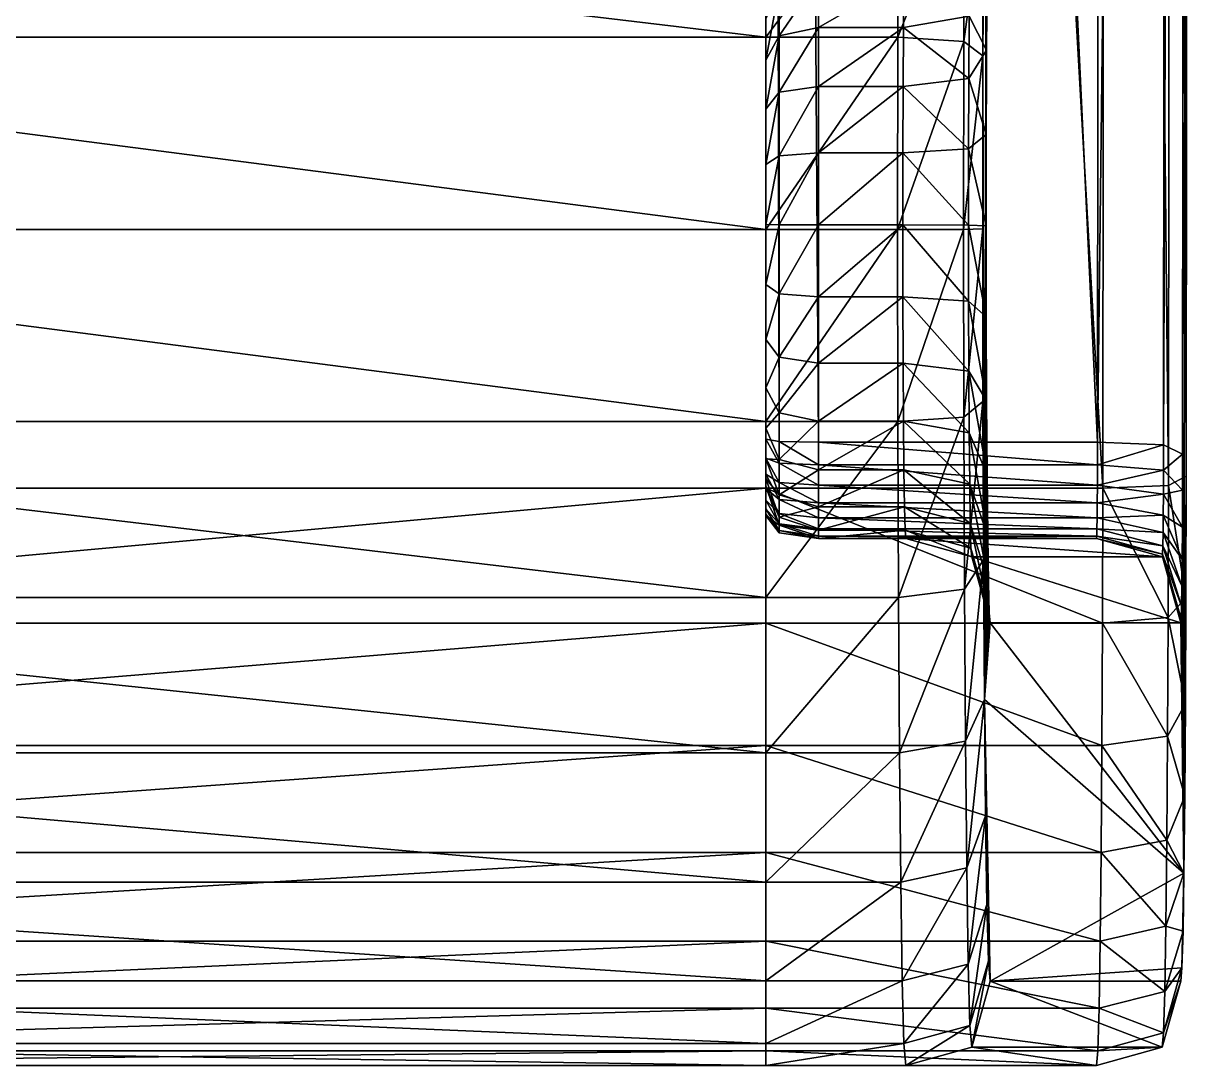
# Model space of a CAD drawing. Header units: metres. Extents: x -3624 to 1108, y -1406 to 909.
# Drawn here: x -671.14 to -648.96, y 497.51 to 517.28 of the extents above; entities that cross this region are included whole.
import ezdxf

# ---------------------------------------------------------------- set-up
doc = ezdxf.new("R2010")
doc.units = ezdxf.units.M

msp = doc.modelspace()

# ---------------------------------------------------------------- linework, layer by layer
for points in [[(-657.045, 508.727, 368.046), (-657.045, 785.077, 377.504), (-657.045, 899.025, 366.646)], [(-657.045, 508.727, 368.046), (-657.045, 899.025, 366.646), (-657.045, 874.83, 359.144)], [(-657.045, 508.727, 368.046), (-657.045, 874.83, 359.144), (-657.045, 874.009, 358.873)], [(-657.045, 508.727, 368.046), (-657.045, 874.009, 358.873), (-657.045, 873.226, 358.481)], [(-657.045, 763.264, 360.583), (-657.045, 508.727, 368.046), (-657.045, 873.226, 358.481)], [(-657.045, 509.396, 368.231), (-657.045, 647.085, 378.605), (-657.045, 785.077, 377.504)], [(-657.045, 509.035, 368.174), (-657.045, 509.396, 368.231), (-657.045, 785.077, 377.504)], [(-657.045, 508.727, 368.046), (-657.045, 509.035, 368.174), (-657.045, 785.077, 377.504)], [(-657.045, 763.264, 360.583), (-657.045, 759.889, 360.604), (-657.045, 508.727, 368.046)], [(-657.045, 759.889, 360.604), (-657.045, 647.079, 360.604), (-657.045, 508.727, 368.046)], [(-657.045, 509.396, 368.231), (-657.045, 632.676, 378.246), (-657.045, 647.085, 378.605)], [(-657.045, 647.079, 360.604), (-657.045, 643.704, 360.583), (-657.045, 508.727, 368.046)], [(-657.045, 643.704, 360.583), (-657.045, 640.326, 360.52), (-657.045, 508.727, 368.046)], [(-657.045, 640.326, 360.52), (-657.045, 636.949, 360.415), (-657.045, 508.727, 368.046)], [(-657.045, 636.949, 360.415), (-657.045, 633.574, 360.268), (-657.045, 508.727, 368.046)], [(-657.045, 633.574, 360.268), (-657.045, 630.201, 360.078), (-657.045, 508.727, 368.046)], [(-657.045, 509.396, 368.231), (-657.045, 625.485, 377.797), (-657.045, 632.676, 378.246)], [(-649.135, 509.109, 370.232), (-649.11, 501.162, 372.839), (-648.965, 632.208, 387.619)], [(-649.039, 621.672, 380.079), (-649.135, 509.109, 370.232), (-648.965, 632.208, 387.619)], [(-649.11, 501.162, 372.839), (-649.069, 508.689, 377.021), (-648.965, 632.208, 387.619)], [(-649.069, 508.689, 377.021), (-648.969, 624.783, 387.155), (-648.965, 632.208, 387.619)], [(-657.045, 630.201, 360.078), (-657.045, 626.83, 359.848), (-657.045, 508.727, 368.046)], [(-657.045, 626.83, 359.848), (-657.045, 532.138, 359.144), (-657.045, 508.727, 368.046)], [(-657.045, 509.396, 368.231), (-657.045, 621.891, 377.504), (-657.045, 625.485, 377.797)], [(-649.069, 508.689, 377.021), (-648.972, 621.07, 386.853), (-648.969, 624.783, 387.155)], [(-656.795, 509.35, 368.554), (-656.795, 621.828, 378.252), (-657.045, 621.891, 377.504)], [(-657.045, 621.891, 377.504), (-657.045, 509.396, 368.231), (-656.795, 509.35, 368.554)], [(-656.045, 509.335, 368.661), (-656.045, 621.807, 378.501), (-656.795, 621.828, 378.252)], [(-656.795, 621.828, 378.252), (-656.795, 509.35, 368.554), (-656.045, 509.335, 368.661)], [(-650.751, 509.335, 368.661), (-650.654, 621.807, 378.501), (-656.045, 621.807, 378.501)], [(-656.045, 621.807, 378.501), (-656.045, 509.335, 368.661), (-650.751, 509.335, 368.661)], [(-649.401, 621.777, 378.837), (-650.654, 621.807, 378.501), (-650.751, 509.335, 368.661)], [(-650.751, 509.335, 368.661), (-649.497, 509.286, 368.996), (-649.401, 621.777, 378.837)], [(-649.039, 621.672, 380.079), (-649.401, 621.777, 378.837), (-649.497, 509.286, 368.996)], [(-649.497, 509.286, 368.996), (-649.135, 509.109, 370.232), (-649.039, 621.672, 380.079)], [(-649.31, 620.964, 388.102), (-648.972, 621.07, 386.853), (-649.069, 508.689, 377.021)], [(-657.045, 620.935, 388.463), (-657.045, 508.463, 378.623), (-685.227, 508.463, 378.623)], [(-685.227, 508.463, 378.623), (-685.227, 620.935, 388.463), (-657.045, 620.935, 388.463)], [(-657.045, 620.935, 388.463), (-650.556, 620.935, 388.463), (-650.653, 508.463, 378.623)], [(-650.653, 508.463, 378.623), (-657.045, 508.463, 378.623), (-657.045, 620.935, 388.463)], [(-649.406, 508.513, 378.264), (-650.653, 508.463, 378.623), (-650.556, 620.935, 388.463)], [(-650.556, 620.935, 388.463), (-649.31, 620.964, 388.102), (-649.406, 508.513, 378.264)], [(-649.069, 508.689, 377.021), (-649.406, 508.513, 378.264), (-649.31, 620.964, 388.102)], [(-657.045, 532.138, 359.144), (-657.045, 531.294, 359.291), (-657.045, 508.727, 368.046)], [(-657.045, 531.294, 359.291), (-657.045, 530.441, 359.314), (-657.045, 508.727, 368.046)], [(-657.045, 530.441, 359.314), (-657.045, 529.59, 359.211), (-657.045, 508.727, 368.046)], [(-657.045, 529.59, 359.211), (-657.045, 528.757, 358.984), (-657.045, 508.727, 368.046)], [(-657.045, 528.757, 358.984), (-657.045, 527.954, 358.633), (-657.045, 508.727, 368.046)], [(-657.045, 527.954, 358.633), (-657.045, 527.224, 358.146), (-657.045, 508.727, 368.046)], [(-657.045, 527.224, 358.146), (-657.045, 526.583, 357.567), (-657.045, 508.727, 368.046)], [(-657.045, 526.583, 357.567), (-657.045, 526.038, 356.906), (-657.045, 508.727, 368.046)], [(-652.852, 526.34, -8.534), (-652.899, 522.365, -13.356), (-652.926, 516.668, -16.058)], [(-652.852, 526.34, -8.534), (-652.926, 516.668, -16.058), (-652.898, 504.457, -13.2)], [(-652.856, 516.776, -8.89), (-652.852, 526.34, -8.534), (-652.898, 504.457, -13.2)], [(-652.856, 516.776, -8.89), (-652.847, 518.193, -8.012), (-652.852, 526.34, -8.534)], [(-657.045, 526.038, 356.906), (-657.045, 525.596, 356.176), (-657.045, 508.727, 368.046)], [(-657.045, 525.596, 356.176), (-657.045, 525.264, 355.386), (-657.045, 508.727, 368.046)], [(-657.045, 525.264, 355.386), (-657.045, 525.049, 354.549), (-657.045, 508.727, 368.046)], [(-657.045, 525.049, 354.549), (-657.045, 524.957, 353.706), (-657.045, 508.727, 368.046)], [(-657.045, 524.957, 353.706), (-657.045, 517.962, -4.263), (-657.045, 514.606, -6.874)], [(-657.045, 524.957, 353.706), (-657.045, 514.606, -6.874), (-657.045, 508.509, -1.944)], [(-657.045, 524.957, 353.706), (-657.045, 508.509, -1.944), (-657.045, 508.727, 368.046)], [(-652.899, 522.365, -13.356), (-652.916, 519.687, -15.014), (-652.926, 516.668, -16.058)], [(-657.045, 517.018, -17.614), (-657.045, 520.379, -16.453), (-685.227, 520.379, -16.453)], [(-685.227, 520.379, -16.453), (-685.227, 517.018, -17.614), (-657.045, 517.018, -17.614)], [(-657.045, 517.018, -17.614), (-654.541, 517.018, -17.614), (-654.53, 520.379, -16.453)], [(-654.53, 520.379, -16.453), (-657.045, 520.379, -16.453), (-657.045, 517.018, -17.614)], [(-653.277, 520.228, -16.147), (-654.53, 520.379, -16.453), (-654.541, 517.018, -17.614)], [(-654.541, 517.018, -17.614), (-653.288, 516.941, -17.283), (-653.277, 520.228, -16.147)], [(-652.916, 519.687, -15.014), (-653.277, 520.228, -16.147), (-653.288, 516.941, -17.283)], [(-653.288, 516.941, -17.283), (-652.926, 516.668, -16.058), (-652.916, 519.687, -15.014)], [(-653.187, 517.418, -7.018), (-652.847, 518.193, -8.012), (-652.856, 516.776, -8.89)], [(-657.045, 517.962, -4.263), (-657.045, 517.362, -5.176), (-657.045, 516.582, -5.936)], [(-657.045, 517.962, -4.263), (-657.045, 516.582, -5.936), (-657.045, 514.606, -6.874)], [(-656.795, 517.944, -5.656), (-656.795, 517.047, -6.53), (-657.045, 516.582, -5.936)], [(-657.045, 516.582, -5.936), (-657.045, 517.362, -5.176), (-656.795, 517.944, -5.656)], [(-656.045, 518.138, -5.816), (-656.045, 517.202, -6.729), (-656.795, 517.047, -6.53)], [(-656.795, 517.047, -6.53), (-656.795, 517.944, -5.656), (-656.045, 518.138, -5.816)], [(-654.426, 518.138, -5.816), (-654.435, 517.202, -6.729), (-656.045, 517.202, -6.729)], [(-656.045, 517.202, -6.729), (-656.045, 518.138, -5.816), (-654.426, 518.138, -5.816)], [(-653.187, 517.418, -7.018), (-654.435, 517.202, -6.729), (-654.426, 518.138, -5.816)], [(-654.435, 517.202, -6.729), (-653.187, 517.418, -7.018), (-653.195, 516.236, -7.75)], [(-652.856, 516.776, -8.89), (-653.195, 516.236, -7.75), (-653.187, 517.418, -7.018)], [(-656.795, 517.047, -6.53), (-656.795, 515.977, -7.193), (-657.045, 515.653, -6.511)], [(-657.045, 515.653, -6.511), (-657.045, 516.582, -5.936), (-656.795, 517.047, -6.53)], [(-656.045, 517.202, -6.729), (-656.045, 516.085, -7.42), (-656.795, 515.977, -7.193)], [(-656.795, 515.977, -7.193), (-656.795, 517.047, -6.53), (-656.045, 517.202, -6.729)], [(-654.435, 517.202, -6.729), (-654.441, 516.085, -7.42), (-656.045, 516.085, -7.42)], [(-656.045, 516.085, -7.42), (-656.045, 517.202, -6.729), (-654.435, 517.202, -6.729)], [(-653.195, 516.236, -7.75), (-654.441, 516.085, -7.42), (-654.435, 517.202, -6.729)], [(-657.045, 513.37, -18), (-657.045, 517.018, -17.614), (-685.227, 517.018, -17.614)], [(-685.227, 517.018, -17.614), (-685.227, 513.37, -18), (-657.045, 513.37, -18)], [(-657.045, 513.37, -18), (-654.545, 513.37, -18), (-654.541, 517.018, -17.614)], [(-654.541, 517.018, -17.614), (-657.045, 517.018, -17.614), (-657.045, 513.37, -18)], [(-653.288, 516.941, -17.283), (-654.541, 517.018, -17.614), (-654.545, 513.37, -18)], [(-654.545, 513.37, -18), (-653.292, 513.373, -17.66), (-653.288, 516.941, -17.283)], [(-652.926, 516.668, -16.058), (-653.288, 516.941, -17.283), (-653.292, 513.373, -17.66)], [(-653.292, 513.373, -17.66), (-652.929, 513.384, -16.406), (-652.926, 516.668, -16.058)], [(-653.195, 516.236, -7.75), (-652.856, 516.776, -8.89), (-652.861, 515.175, -9.443)], [(-652.926, 516.668, -16.058), (-652.929, 513.384, -16.406), (-652.926, 510.106, -16.001)], [(-652.926, 516.668, -16.058), (-652.926, 510.106, -16.001), (-652.898, 504.457, -13.2)], [(-652.861, 515.175, -9.443), (-652.856, 516.776, -8.89), (-652.898, 504.457, -13.2)], [(-657.045, 516.582, -5.936), (-657.045, 515.653, -6.511), (-657.045, 514.606, -6.874)], [(-654.441, 516.085, -7.42), (-653.195, 516.236, -7.75), (-653.199, 514.901, -8.212)], [(-652.861, 515.175, -9.443), (-653.199, 514.901, -8.212), (-653.195, 516.236, -7.75)], [(-656.795, 515.977, -7.193), (-656.795, 514.77, -7.61), (-657.045, 514.606, -6.874)], [(-657.045, 514.606, -6.874), (-657.045, 515.653, -6.511), (-656.795, 515.977, -7.193)], [(-656.045, 516.085, -7.42), (-656.045, 514.825, -7.856), (-656.795, 514.77, -7.61)], [(-656.795, 514.77, -7.61), (-656.795, 515.977, -7.193), (-656.045, 516.085, -7.42)], [(-654.441, 516.085, -7.42), (-654.446, 514.825, -7.856), (-656.045, 514.825, -7.856)], [(-656.045, 514.825, -7.856), (-656.045, 516.085, -7.42), (-654.441, 516.085, -7.42)], [(-653.199, 514.901, -8.212), (-654.446, 514.825, -7.856), (-654.441, 516.085, -7.42)], [(-653.199, 514.901, -8.212), (-652.861, 515.175, -9.443), (-652.863, 513.443, -9.627)], [(-652.863, 513.443, -9.627), (-652.861, 515.175, -9.443), (-652.898, 504.457, -13.2)], [(-656.045, 514.825, -7.856), (-656.045, 513.457, -8.001), (-656.795, 513.459, -7.749)], [(-656.795, 513.459, -7.749), (-656.795, 514.77, -7.61), (-656.045, 514.825, -7.856)], [(-654.446, 514.825, -7.856), (-654.447, 513.457, -8.001), (-656.045, 513.457, -8.001)], [(-656.045, 513.457, -8.001), (-656.045, 514.825, -7.856), (-654.446, 514.825, -7.856)], [(-653.2, 513.454, -8.366), (-654.447, 513.457, -8.001), (-654.446, 514.825, -7.856)], [(-654.446, 514.825, -7.856), (-653.199, 514.901, -8.212), (-653.2, 513.454, -8.366)], [(-652.863, 513.443, -9.627), (-653.2, 513.454, -8.366), (-653.199, 514.901, -8.212)], [(-656.795, 514.77, -7.61), (-656.795, 513.459, -7.749), (-657.045, 513.465, -6.995)], [(-657.045, 513.465, -6.995), (-657.045, 514.606, -6.874), (-656.795, 514.77, -7.61)], [(-657.045, 514.606, -6.874), (-657.045, 513.465, -6.995), (-657.045, 512.327, -6.854)], [(-657.045, 514.606, -6.874), (-657.045, 512.327, -6.854), (-657.045, 510.368, -5.882)], [(-657.045, 514.606, -6.874), (-657.045, 510.368, -5.882), (-657.045, 508.509, -1.944)], [(-657.045, 509.728, -17.551), (-657.045, 513.37, -18), (-685.227, 513.37, -18)], [(-685.227, 513.37, -18), (-685.227, 509.728, -17.551), (-657.045, 509.728, -17.551)], [(-657.045, 512.327, -6.854), (-657.045, 513.465, -6.995), (-656.795, 513.459, -7.749)], [(-656.795, 513.459, -7.749), (-656.795, 512.15, -7.587), (-657.045, 512.327, -6.854)], [(-657.045, 509.728, -17.551), (-654.541, 509.728, -17.551), (-654.545, 513.37, -18)], [(-654.545, 513.37, -18), (-657.045, 513.37, -18), (-657.045, 509.728, -17.551)], [(-656.795, 512.15, -7.587), (-656.795, 513.459, -7.749), (-656.045, 513.457, -8.001)], [(-656.045, 513.457, -8.001), (-656.045, 512.091, -7.832), (-656.795, 512.15, -7.587)], [(-654.447, 513.457, -8.001), (-654.445, 512.091, -7.832), (-656.045, 512.091, -7.832)], [(-656.045, 512.091, -7.832), (-656.045, 513.457, -8.001), (-654.447, 513.457, -8.001)], [(-653.292, 513.373, -17.66), (-654.545, 513.37, -18), (-654.541, 509.728, -17.551)], [(-654.541, 509.728, -17.551), (-653.287, 509.811, -17.221), (-653.292, 513.373, -17.66)], [(-653.199, 512.009, -8.187), (-654.445, 512.091, -7.832), (-654.447, 513.457, -8.001)], [(-654.447, 513.457, -8.001), (-653.2, 513.454, -8.366), (-653.199, 512.009, -8.187)], [(-652.929, 513.384, -16.406), (-653.292, 513.373, -17.66), (-653.287, 509.811, -17.221)], [(-653.287, 509.811, -17.221), (-652.926, 510.106, -16.001), (-652.929, 513.384, -16.406)], [(-652.861, 511.713, -9.413), (-653.199, 512.009, -8.187), (-653.2, 513.454, -8.366)], [(-653.2, 513.454, -8.366), (-652.863, 513.443, -9.627), (-652.861, 511.713, -9.413)], [(-652.861, 511.713, -9.413), (-652.863, 513.443, -9.627), (-652.898, 504.457, -13.2)], [(-657.045, 512.327, -6.854), (-657.045, 511.287, -6.473), (-657.045, 510.368, -5.882)], [(-657.045, 511.287, -6.473), (-657.045, 512.327, -6.854), (-656.795, 512.15, -7.587)], [(-656.795, 512.15, -7.587), (-656.795, 510.951, -7.149), (-657.045, 511.287, -6.473)], [(-656.795, 510.951, -7.149), (-656.795, 512.15, -7.587), (-656.045, 512.091, -7.832)], [(-656.045, 512.091, -7.832), (-656.045, 510.838, -7.374), (-656.795, 510.951, -7.149)], [(-654.445, 512.091, -7.832), (-654.441, 510.838, -7.374), (-656.045, 510.838, -7.374)], [(-656.045, 510.838, -7.374), (-656.045, 512.091, -7.832), (-654.445, 512.091, -7.832)], [(-653.194, 510.682, -7.702), (-654.441, 510.838, -7.374), (-654.445, 512.091, -7.832)], [(-654.445, 512.091, -7.832), (-653.199, 512.009, -8.187), (-653.194, 510.682, -7.702)], [(-652.855, 510.122, -8.831), (-653.194, 510.682, -7.702), (-653.199, 512.009, -8.187)], [(-653.199, 512.009, -8.187), (-652.861, 511.713, -9.413), (-652.855, 510.122, -8.831)], [(-652.855, 510.122, -8.831), (-652.861, 511.713, -9.413), (-652.898, 504.457, -13.2)], [(-657.045, 510.368, -5.882), (-657.045, 511.287, -6.473), (-656.795, 510.951, -7.149)], [(-656.795, 510.951, -7.149), (-656.795, 509.893, -6.468), (-657.045, 510.368, -5.882)], [(-656.795, 509.893, -6.468), (-656.795, 510.951, -7.149), (-656.045, 510.838, -7.374)], [(-656.045, 510.838, -7.374), (-656.045, 509.734, -6.663), (-656.795, 509.893, -6.468)], [(-654.441, 510.838, -7.374), (-654.434, 509.734, -6.663), (-656.045, 509.734, -6.663)], [(-656.045, 509.734, -6.663), (-656.045, 510.838, -7.374), (-654.441, 510.838, -7.374)], [(-653.187, 509.513, -6.949), (-654.434, 509.734, -6.663), (-654.441, 510.838, -7.374)], [(-654.441, 510.838, -7.374), (-653.194, 510.682, -7.702), (-653.187, 509.513, -6.949)], [(-652.846, 508.721, -7.929), (-653.187, 509.513, -6.949), (-653.194, 510.682, -7.702)], [(-653.194, 510.682, -7.702), (-652.855, 510.122, -8.831), (-652.846, 508.721, -7.929)], [(-657.045, 510.368, -5.882), (-657.045, 509.601, -5.108), (-657.045, 509.018, -4.184)], [(-657.045, 510.368, -5.882), (-657.045, 509.018, -4.184), (-657.045, 508.509, -1.944)], [(-657.045, 509.601, -5.108), (-657.045, 510.368, -5.882), (-656.795, 509.893, -6.468)], [(-652.926, 510.106, -16.001), (-653.287, 509.811, -17.221), (-653.276, 506.545, -16.027)], [(-653.276, 506.545, -16.027), (-652.915, 507.104, -14.904), (-652.926, 510.106, -16.001)], [(-652.926, 510.106, -16.001), (-652.915, 507.104, -14.904), (-652.898, 504.457, -13.2)], [(-652.846, 508.721, -7.929), (-652.855, 510.122, -8.831), (-652.898, 504.457, -13.2)], [(-657.045, 506.388, -16.33), (-657.045, 509.728, -17.551), (-685.227, 509.728, -17.551)], [(-685.227, 509.728, -17.551), (-685.227, 506.388, -16.33), (-657.045, 506.388, -16.33)], [(-656.795, 509.893, -6.468), (-656.795, 509.011, -5.578), (-657.045, 509.601, -5.108)], [(-657.045, 506.388, -16.33), (-654.529, 506.388, -16.33), (-654.541, 509.728, -17.551)], [(-654.541, 509.728, -17.551), (-657.045, 509.728, -17.551), (-657.045, 506.388, -16.33)], [(-656.795, 509.011, -5.578), (-656.795, 509.893, -6.468), (-656.045, 509.734, -6.663)], [(-656.045, 509.734, -6.663), (-656.045, 508.814, -5.735), (-656.795, 509.011, -5.578)], [(-654.434, 509.734, -6.663), (-654.425, 508.814, -5.735), (-656.045, 508.814, -5.735)], [(-656.045, 508.814, -5.735), (-656.045, 509.734, -6.663), (-654.434, 509.734, -6.663)], [(-653.287, 509.811, -17.221), (-654.541, 509.728, -17.551), (-654.529, 506.388, -16.33)], [(-654.529, 506.388, -16.33), (-653.276, 506.545, -16.027), (-653.287, 509.811, -17.221)], [(-653.177, 508.539, -5.966), (-654.425, 508.814, -5.735), (-654.434, 509.734, -6.663)], [(-654.434, 509.734, -6.663), (-653.187, 509.513, -6.949), (-653.177, 508.539, -5.966)], [(-657.045, 509.018, -4.184), (-657.045, 509.601, -5.108), (-656.795, 509.011, -5.578)], [(-652.835, 507.555, -6.753), (-653.177, 508.539, -5.966), (-653.187, 509.513, -6.949)], [(-653.187, 509.513, -6.949), (-652.846, 508.721, -7.929), (-652.835, 507.555, -6.753)], [(-656.795, 508.94, 368.476), (-656.795, 509.35, 368.554), (-657.045, 509.396, 368.231)], [(-657.045, 509.396, 368.231), (-657.045, 509.035, 368.174), (-656.795, 508.94, 368.476)], [(-656.045, 508.909, 368.577), (-656.045, 509.335, 368.661), (-656.795, 509.35, 368.554)], [(-656.795, 509.35, 368.554), (-656.795, 508.94, 368.476), (-656.045, 508.909, 368.577)], [(-650.751, 508.909, 368.577), (-650.751, 509.335, 368.661), (-656.045, 509.335, 368.661)], [(-656.045, 509.335, 368.661), (-656.045, 508.909, 368.577), (-650.751, 508.909, 368.577)], [(-649.497, 509.286, 368.996), (-650.751, 509.335, 368.661), (-650.751, 508.909, 368.577)], [(-650.751, 508.909, 368.577), (-649.498, 508.804, 368.901), (-649.497, 509.286, 368.996)], [(-649.135, 509.109, 370.232), (-649.497, 509.286, 368.996), (-649.498, 508.804, 368.901)], [(-649.498, 508.804, 368.901), (-649.136, 508.428, 370.097), (-649.135, 509.109, 370.232)], [(-649.135, 509.109, 370.232), (-649.136, 508.428, 370.097), (-649.11, 501.162, 372.839)], [(-656.795, 508.573, 368.318), (-656.795, 508.94, 368.476), (-657.045, 509.035, 368.174)], [(-657.045, 509.035, 368.174), (-657.045, 508.727, 368.046), (-656.795, 508.573, 368.318)], [(-657.045, 509.018, -4.184), (-657.045, 508.646, -3.141), (-657.045, 508.509, -1.944)], [(-656.795, 509.011, -5.578), (-656.795, 508.339, -4.514), (-657.045, 509.018, -4.184)], [(-657.045, 508.646, -3.141), (-657.045, 509.018, -4.184), (-656.795, 508.339, -4.514)], [(-656.795, 508.339, -4.514), (-656.795, 509.011, -5.578), (-656.045, 508.814, -5.735)], [(-656.045, 508.521, 368.408), (-656.045, 508.909, 368.577), (-656.795, 508.94, 368.476)], [(-656.795, 508.94, 368.476), (-656.795, 508.573, 368.318), (-656.045, 508.521, 368.408)], [(-650.753, 508.521, 368.408), (-650.751, 508.909, 368.577), (-656.045, 508.909, 368.577)], [(-656.045, 508.909, 368.577), (-656.045, 508.521, 368.408), (-650.753, 508.521, 368.408)], [(-649.498, 508.804, 368.901), (-650.751, 508.909, 368.577), (-650.753, 508.521, 368.408)], [(-657.045, 508.509, -1.944), (-657.045, 508.458, 367.855), (-657.045, 508.727, 368.046)], [(-656.795, 508.251, 368.088), (-656.795, 508.573, 368.318), (-657.045, 508.727, 368.046)], [(-657.045, 508.727, 368.046), (-657.045, 508.458, 367.855), (-656.795, 508.251, 368.088)], [(-656.795, 508.339, -4.514), (-656.795, 507.911, -3.311), (-657.045, 508.646, -3.141)], [(-657.045, 508.509, -1.944), (-657.045, 508.646, -3.141), (-656.795, 507.911, -3.311)], [(-656.045, 508.814, -5.735), (-656.045, 508.113, -4.624), (-656.795, 508.339, -4.514)], [(-654.425, 508.814, -5.735), (-654.414, 508.113, -4.624), (-656.045, 508.113, -4.624)], [(-656.045, 508.113, -4.624), (-656.045, 508.814, -5.735), (-654.425, 508.814, -5.735)], [(-653.166, 507.796, -4.791), (-654.414, 508.113, -4.624), (-654.425, 508.814, -5.735)], [(-654.425, 508.814, -5.735), (-653.177, 508.539, -5.966), (-653.166, 507.796, -4.791)], [(-652.835, 507.555, -6.753), (-652.846, 508.721, -7.929), (-652.898, 504.457, -13.2)], [(-650.753, 508.521, 368.408), (-649.5, 508.348, 368.702), (-649.498, 508.804, 368.901)], [(-649.136, 508.428, 370.097), (-649.498, 508.804, 368.901), (-649.5, 508.348, 368.702)], [(-649.406, 508.513, 378.264), (-649.069, 508.689, 377.021), (-649.073, 506.387, 376.565)], [(-649.11, 501.162, 372.839), (-649.082, 504.377, 375.689), (-649.069, 508.689, 377.021)], [(-649.082, 504.377, 375.689), (-649.073, 506.387, 376.565), (-649.069, 508.689, 377.021)], [(-657.045, 508.463, 378.623), (-657.045, 505.906, 378.117), (-685.227, 505.906, 378.117)], [(-685.227, 505.906, 378.117), (-685.227, 508.463, 378.623), (-657.045, 508.463, 378.623)], [(-657.045, 508.509, -1.944), (-657.045, 507.943, 366.646), (-657.045, 507.969, 367.01)], [(-657.045, 508.509, -1.944), (-657.045, 507.969, 367.01), (-657.045, 508.069, 367.328)], [(-657.045, 508.509, -1.944), (-657.045, 508.069, 367.328), (-657.045, 508.236, 367.613)], [(-657.045, 508.509, -1.944), (-657.045, 508.236, 367.613), (-657.045, 508.458, 367.855)], [(-656.795, 507.911, -3.311), (-656.795, 507.759, -1.987), (-657.045, 508.509, -1.944)], [(-657.045, 507.943, 366.646), (-657.045, 508.509, -1.944), (-656.795, 507.759, -1.987)], [(-657.045, 508.463, 378.623), (-650.653, 508.463, 378.623), (-650.658, 505.906, 378.117)], [(-650.658, 505.906, 378.117), (-657.045, 505.906, 378.117), (-657.045, 508.463, 378.623)], [(-656.795, 507.986, 367.798), (-656.795, 508.251, 368.088), (-657.045, 508.458, 367.855)], [(-657.045, 508.458, 367.855), (-657.045, 508.236, 367.613), (-656.795, 507.986, 367.798)], [(-656.045, 508.183, 368.165), (-656.045, 508.521, 368.408), (-656.795, 508.573, 368.318)], [(-656.795, 508.573, 368.318), (-656.795, 508.251, 368.088), (-656.045, 508.183, 368.165)], [(-650.756, 508.183, 368.165), (-650.753, 508.521, 368.408), (-656.045, 508.521, 368.408)], [(-656.045, 508.521, 368.408), (-656.045, 508.183, 368.165), (-650.756, 508.183, 368.165)], [(-652.821, 506.665, -5.344), (-653.166, 507.796, -4.791), (-653.177, 508.539, -5.966)], [(-653.177, 508.539, -5.966), (-652.835, 507.555, -6.753), (-652.821, 506.665, -5.344)], [(-649.5, 508.348, 368.702), (-650.753, 508.521, 368.408), (-650.756, 508.183, 368.165)], [(-649.411, 506.011, 377.768), (-650.658, 505.906, 378.117), (-650.653, 508.463, 378.623)], [(-650.653, 508.463, 378.623), (-649.406, 508.513, 378.264), (-649.411, 506.011, 377.768)], [(-649.5, 508.348, 368.702), (-649.139, 507.727, 369.791), (-649.136, 508.428, 370.097)], [(-649.073, 506.387, 376.565), (-649.411, 506.011, 377.768), (-649.406, 508.513, 378.264)], [(-649.136, 508.428, 370.097), (-649.139, 507.727, 369.791), (-649.11, 501.162, 372.839)], [(-656.795, 507.785, 367.458), (-656.795, 507.986, 367.798), (-657.045, 508.236, 367.613)], [(-657.045, 508.236, 367.613), (-657.045, 508.069, 367.328), (-656.795, 507.785, 367.458)], [(-656.795, 507.911, -3.311), (-656.795, 508.339, -4.514), (-656.045, 508.113, -4.624)], [(-656.045, 507.902, 367.86), (-656.045, 508.183, 368.165), (-656.795, 508.251, 368.088)], [(-656.795, 508.251, 368.088), (-656.795, 507.986, 367.798), (-656.045, 507.902, 367.86)], [(-650.759, 507.902, 367.86), (-650.756, 508.183, 368.165), (-656.045, 508.183, 368.165)], [(-656.045, 508.183, 368.165), (-656.045, 507.902, 367.86), (-650.759, 507.902, 367.86)], [(-649.503, 507.949, 368.416), (-650.756, 508.183, 368.165), (-650.759, 507.902, 367.86)], [(-650.756, 508.183, 368.165), (-649.503, 507.949, 368.416), (-649.5, 508.348, 368.702)], [(-649.139, 507.727, 369.791), (-649.5, 508.348, 368.702), (-649.503, 507.949, 368.416)], [(-656.795, 507.659, 367.078), (-656.795, 507.785, 367.458), (-657.045, 508.069, 367.328)], [(-657.045, 508.069, 367.328), (-657.045, 507.969, 367.01), (-656.795, 507.659, 367.078)], [(-656.795, 507.618, 366.663), (-656.795, 507.659, 367.078), (-657.045, 507.969, 367.01)], [(-657.045, 507.969, 367.01), (-657.045, 507.943, 366.646), (-656.795, 507.618, 366.663)], [(-656.045, 508.113, -4.624), (-656.045, 507.666, -3.368), (-656.795, 507.911, -3.311)], [(-656.045, 507.69, 367.501), (-656.045, 507.902, 367.86), (-656.795, 507.986, 367.798)], [(-656.795, 507.986, 367.798), (-656.795, 507.785, 367.458), (-656.045, 507.69, 367.501)], [(-654.414, 508.113, -4.624), (-654.402, 507.666, -3.368), (-656.045, 507.666, -3.368)], [(-656.045, 507.666, -3.368), (-656.045, 508.113, -4.624), (-654.414, 508.113, -4.624)], [(-653.152, 507.323, -3.46), (-654.402, 507.666, -3.368), (-654.414, 508.113, -4.624)], [(-654.414, 508.113, -4.624), (-653.166, 507.796, -4.791), (-653.152, 507.323, -3.46)], [(-656.795, 507.759, -1.987), (-656.795, 507.618, 366.663), (-657.045, 507.943, 366.646)], [(-656.795, 507.759, -1.987), (-656.795, 507.911, -3.311), (-656.045, 507.666, -3.368)], [(-656.045, 507.556, 367.101), (-656.045, 507.69, 367.501), (-656.795, 507.785, 367.458)], [(-656.795, 507.785, 367.458), (-656.795, 507.659, 367.078), (-656.045, 507.556, 367.101)], [(-656.045, 507.666, -3.368), (-656.045, 507.509, -2.001), (-656.795, 507.759, -1.987)], [(-656.795, 507.618, 366.663), (-656.795, 507.759, -1.987), (-656.045, 507.509, -2.001)], [(-650.762, 507.69, 367.501), (-650.759, 507.902, 367.86), (-656.045, 507.902, 367.86)], [(-656.045, 507.902, 367.86), (-656.045, 507.69, 367.501), (-650.762, 507.69, 367.501)], [(-652.805, 506.097, -3.748), (-653.152, 507.323, -3.46), (-653.166, 507.796, -4.791)], [(-653.166, 507.796, -4.791), (-652.821, 506.665, -5.344), (-652.805, 506.097, -3.748)], [(-649.507, 507.62, 368.057), (-650.759, 507.902, 367.86), (-650.762, 507.69, 367.501)], [(-650.759, 507.902, 367.86), (-649.507, 507.62, 368.057), (-649.503, 507.949, 368.416)], [(-649.144, 507.115, 369.353), (-649.503, 507.949, 368.416), (-649.507, 507.62, 368.057)], [(-649.503, 507.949, 368.416), (-649.144, 507.115, 369.353), (-649.139, 507.727, 369.791)], [(-656.045, 507.509, 366.669), (-656.045, 507.556, 367.101), (-656.795, 507.659, 367.078)], [(-656.795, 507.659, 367.078), (-656.795, 507.618, 366.663), (-656.045, 507.509, 366.669)], [(-656.045, 507.509, -2.001), (-656.045, 507.509, 366.669), (-656.795, 507.618, 366.663)], [(-650.766, 507.556, 367.101), (-650.762, 507.69, 367.501), (-656.045, 507.69, 367.501)], [(-656.045, 507.69, 367.501), (-656.045, 507.556, 367.101), (-650.766, 507.556, 367.101)], [(-654.402, 507.666, -3.368), (-654.388, 507.509, -2.001), (-656.045, 507.509, -2.001)], [(-656.045, 507.509, -2.001), (-656.045, 507.666, -3.368), (-654.402, 507.666, -3.368)], [(-650.77, 507.509, 366.669), (-650.766, 507.556, 367.101), (-656.045, 507.556, 367.101)], [(-656.045, 507.556, 367.101), (-656.045, 507.509, 366.669), (-650.77, 507.509, 366.669)], [(-654.388, 507.509, -2.001), (-650.77, 507.509, 366.669), (-656.045, 507.509, 366.669)], [(-656.045, 507.509, 366.669), (-656.045, 507.509, -2.001), (-654.388, 507.509, -2.001)], [(-653.138, 507.159, -2.034), (-654.388, 507.509, -2.001), (-654.402, 507.666, -3.368)], [(-654.402, 507.666, -3.368), (-653.152, 507.323, -3.46), (-653.138, 507.159, -2.034)], [(-649.52, 507.159, 366.676), (-650.77, 507.509, 366.669), (-654.388, 507.509, -2.001)], [(-654.388, 507.509, -2.001), (-653.138, 507.159, -2.034), (-649.52, 507.159, 366.676)], [(-652.821, 506.665, -5.344), (-652.835, 507.555, -6.753), (-652.898, 504.457, -13.2)], [(-649.515, 507.212, 367.164), (-650.766, 507.556, 367.101), (-650.77, 507.509, 366.669)], [(-650.77, 507.509, 366.669), (-649.52, 507.159, 366.676), (-649.515, 507.212, 367.164)], [(-649.511, 507.371, 367.635), (-650.762, 507.69, 367.501), (-650.766, 507.556, 367.101)], [(-650.766, 507.556, 367.101), (-649.515, 507.212, 367.164), (-649.511, 507.371, 367.635)], [(-650.762, 507.69, 367.501), (-649.511, 507.371, 367.635), (-649.507, 507.62, 368.057)], [(-649.149, 506.61, 368.802), (-649.507, 507.62, 368.057), (-649.511, 507.371, 367.635)], [(-649.507, 507.62, 368.057), (-649.149, 506.61, 368.802), (-649.144, 507.115, 369.353)], [(-649.139, 507.727, 369.791), (-649.144, 507.115, 369.353), (-649.11, 501.162, 372.839)], [(-652.789, 505.909, -2.109), (-653.138, 507.159, -2.034), (-653.152, 507.323, -3.46)], [(-653.152, 507.323, -3.46), (-652.805, 506.097, -3.748), (-652.789, 505.909, -2.109)], [(-649.156, 506.228, 368.155), (-649.511, 507.371, 367.635), (-649.515, 507.212, 367.164)], [(-649.511, 507.371, 367.635), (-649.156, 506.228, 368.155), (-649.149, 506.61, 368.802)], [(-652.915, 507.104, -14.904), (-653.276, 506.545, -16.027), (-653.258, 503.665, -14.173)], [(-653.258, 503.665, -14.173), (-652.898, 504.457, -13.2), (-652.915, 507.104, -14.904)], [(-649.169, 505.909, 366.74), (-649.52, 507.159, 366.676), (-653.138, 507.159, -2.034)], [(-653.138, 507.159, -2.034), (-652.789, 505.909, -2.109), (-649.169, 505.909, 366.74)], [(-649.163, 505.984, 367.43), (-649.515, 507.212, 367.164), (-649.52, 507.159, 366.676)], [(-649.52, 507.159, 366.676), (-649.169, 505.909, 366.74), (-649.163, 505.984, 367.43)], [(-649.515, 507.212, 367.164), (-649.163, 505.984, 367.43), (-649.156, 506.228, 368.155)], [(-649.144, 507.115, 369.353), (-649.149, 506.61, 368.802), (-649.11, 501.162, 372.839)], [(-652.805, 506.097, -3.748), (-652.821, 506.665, -5.344), (-652.898, 504.457, -13.2)], [(-653.276, 506.545, -16.027), (-654.529, 506.388, -16.33), (-654.51, 503.443, -14.434)], [(-654.51, 503.443, -14.434), (-653.258, 503.665, -14.173), (-653.276, 506.545, -16.027)], [(-649.149, 506.61, 368.802), (-649.156, 506.228, 368.155), (-649.11, 501.162, 372.839)], [(-657.045, 503.443, -14.434), (-657.045, 506.388, -16.33), (-685.227, 506.388, -16.33)], [(-685.227, 506.388, -16.33), (-685.227, 503.443, -14.434), (-657.045, 503.443, -14.434)], [(-657.045, 503.443, -14.434), (-654.51, 503.443, -14.434), (-654.529, 506.388, -16.33)], [(-654.529, 506.388, -16.33), (-657.045, 506.388, -16.33), (-657.045, 503.443, -14.434)], [(-649.411, 506.011, 377.768), (-649.073, 506.387, 376.565), (-649.082, 504.377, 375.689)], [(-649.156, 506.228, 368.155), (-649.163, 505.984, 367.43), (-649.11, 501.162, 372.839)], [(-652.789, 505.909, -2.109), (-652.805, 506.097, -3.748), (-652.898, 504.457, -13.2)], [(-650.658, 505.906, 378.117), (-649.411, 506.011, 377.768), (-649.421, 503.757, 376.785)], [(-649.082, 504.377, 375.689), (-649.421, 503.757, 376.785), (-649.411, 506.011, 377.768)], [(-649.163, 505.984, 367.43), (-649.169, 505.909, 366.74), (-649.11, 501.162, 372.839)], [(-657.045, 505.906, 378.117), (-657.045, 503.583, 377.104), (-685.227, 503.583, 377.104)], [(-685.227, 503.583, 377.104), (-685.227, 505.906, 378.117), (-657.045, 505.906, 378.117)], [(-657.045, 505.906, 378.117), (-650.658, 505.906, 378.117), (-650.668, 503.583, 377.104)], [(-650.668, 503.583, 377.104), (-657.045, 503.583, 377.104), (-657.045, 505.906, 378.117)], [(-652.789, 505.909, -2.109), (-652.898, 504.457, -13.2), (-649.11, 501.162, 372.839)], [(-649.169, 505.909, 366.74), (-652.789, 505.909, -2.109), (-649.11, 501.162, 372.839)], [(-649.421, 503.757, 376.785), (-650.668, 503.583, 377.104), (-650.658, 505.906, 378.117)], [(-652.898, 504.457, -13.2), (-653.258, 503.665, -14.173), (-653.234, 501.264, -11.751)], [(-653.234, 501.264, -11.751), (-652.876, 502.248, -10.972), (-652.898, 504.457, -13.2)], [(-652.898, 504.457, -13.2), (-652.876, 502.248, -10.972), (-652.85, 500.566, -8.309)], [(-652.898, 504.457, -13.2), (-652.85, 500.566, -8.309), (-652.787, 499.109, -1.926)], [(-652.898, 504.457, -13.2), (-652.787, 499.109, -1.926), (-649.11, 501.162, 372.839)], [(-649.421, 503.757, 376.785), (-649.082, 504.377, 375.689), (-649.094, 502.619, 374.429)], [(-649.11, 501.162, 372.839), (-649.094, 502.619, 374.429), (-649.082, 504.377, 375.689)], [(-650.668, 503.583, 377.104), (-649.421, 503.757, 376.785), (-649.435, 501.785, 375.372)], [(-649.094, 502.619, 374.429), (-649.435, 501.785, 375.372), (-649.421, 503.757, 376.785)], [(-657.045, 503.583, 377.104), (-657.045, 501.551, 375.648), (-685.227, 501.551, 375.648)], [(-685.227, 501.551, 375.648), (-685.227, 503.583, 377.104), (-657.045, 503.583, 377.104)], [(-657.045, 503.583, 377.104), (-650.668, 503.583, 377.104), (-650.682, 501.551, 375.648)], [(-650.682, 501.551, 375.648), (-657.045, 501.551, 375.648), (-657.045, 503.583, 377.104)], [(-653.258, 503.665, -14.173), (-654.51, 503.443, -14.434), (-654.486, 500.989, -11.958)], [(-654.486, 500.989, -11.958), (-653.234, 501.264, -11.751), (-653.258, 503.665, -14.173)], [(-649.435, 501.785, 375.372), (-650.682, 501.551, 375.648), (-650.668, 503.583, 377.104)], [(-657.045, 500.989, -11.958), (-657.045, 503.443, -14.434), (-685.227, 503.443, -14.434)], [(-685.227, 503.443, -14.434), (-685.227, 500.989, -11.958), (-657.045, 500.989, -11.958)], [(-657.045, 500.989, -11.958), (-654.486, 500.989, -11.958), (-654.51, 503.443, -14.434)], [(-654.51, 503.443, -14.434), (-657.045, 503.443, -14.434), (-657.045, 500.989, -11.958)], [(-649.435, 501.785, 375.372), (-649.094, 502.619, 374.429), (-649.11, 501.162, 372.839)], [(-652.876, 502.248, -10.972), (-653.234, 501.264, -11.751), (-653.205, 499.435, -8.856)], [(-653.205, 499.435, -8.856), (-652.85, 500.566, -8.309), (-652.876, 502.248, -10.972)], [(-650.682, 501.551, 375.648), (-649.435, 501.785, 375.372), (-649.452, 500.153, 373.591)], [(-649.11, 501.162, 372.839), (-649.452, 500.153, 373.591), (-649.435, 501.785, 375.372)], [(-657.045, 501.551, 375.648), (-657.045, 499.87, 373.813), (-685.227, 499.87, 373.813)], [(-685.227, 499.87, 373.813), (-685.227, 501.551, 375.648), (-657.045, 501.551, 375.648)], [(-657.045, 501.551, 375.648), (-650.682, 501.551, 375.648), (-650.7, 499.87, 373.813)], [(-650.7, 499.87, 373.813), (-657.045, 499.87, 373.813), (-657.045, 501.551, 375.648)], [(-649.452, 500.153, 373.591), (-650.7, 499.87, 373.813), (-650.682, 501.551, 375.648)], [(-653.234, 501.264, -11.751), (-654.486, 500.989, -11.958), (-654.457, 499.119, -8.997)], [(-654.457, 499.119, -8.997), (-653.205, 499.435, -8.856), (-653.234, 501.264, -11.751)], [(-652.787, 499.109, -1.926), (-649.148, 499.362, 368.9), (-649.11, 501.162, 372.839)], [(-649.452, 500.153, 373.591), (-649.11, 501.162, 372.839), (-649.128, 500.06, 370.978)], [(-649.148, 499.362, 368.9), (-649.128, 500.06, 370.978), (-649.11, 501.162, 372.839)], [(-657.045, 499.119, -8.997), (-657.045, 500.989, -11.958), (-685.227, 500.989, -11.958)], [(-685.227, 500.989, -11.958), (-685.227, 499.119, -8.997), (-657.045, 499.119, -8.997)], [(-657.045, 499.119, -8.997), (-654.457, 499.119, -8.997), (-654.486, 500.989, -11.958)], [(-654.486, 500.989, -11.958), (-657.045, 500.989, -11.958), (-657.045, 499.119, -8.997)], [(-652.85, 500.566, -8.309), (-653.205, 499.435, -8.856), (-653.173, 498.27, -5.579)], [(-653.173, 498.27, -5.579), (-652.821, 499.496, -5.298), (-652.85, 500.566, -8.309)], [(-652.85, 500.566, -8.309), (-652.821, 499.496, -5.298), (-652.787, 499.109, -1.926)], [(-650.7, 499.87, 373.813), (-649.452, 500.153, 373.591), (-649.473, 498.917, 371.504)], [(-649.128, 500.06, 370.978), (-649.473, 498.917, 371.504), (-649.452, 500.153, 373.591)], [(-649.473, 498.917, 371.504), (-649.128, 500.06, 370.978), (-649.148, 499.362, 368.9)], [(-657.045, 499.87, 373.813), (-657.045, 498.597, 371.663), (-685.227, 498.597, 371.663)], [(-685.227, 498.597, 371.663), (-685.227, 499.87, 373.813), (-657.045, 499.87, 373.813)], [(-657.045, 499.87, 373.813), (-650.7, 499.87, 373.813), (-650.721, 498.597, 371.663)], [(-650.721, 498.597, 371.663), (-657.045, 498.597, 371.663), (-657.045, 499.87, 373.813)], [(-649.473, 498.917, 371.504), (-650.721, 498.597, 371.663), (-650.7, 499.87, 373.813)], [(-653.205, 499.435, -8.856), (-654.457, 499.119, -8.997), (-654.424, 497.927, -5.647)], [(-654.424, 497.927, -5.647), (-653.173, 498.27, -5.579), (-653.205, 499.435, -8.856)], [(-652.821, 499.496, -5.298), (-653.173, 498.27, -5.579), (-653.138, 497.859, -1.994)], [(-653.138, 497.859, -1.994), (-652.787, 499.109, -1.926), (-652.821, 499.496, -5.298)], [(-652.787, 499.109, -1.926), (-649.171, 499.109, 366.567), (-649.148, 499.362, 368.9)], [(-649.148, 499.362, 368.9), (-649.496, 498.134, 369.172), (-649.473, 498.917, 371.504)], [(-649.496, 498.134, 369.172), (-649.148, 499.362, 368.9), (-649.171, 499.109, 366.567)], [(-657.045, 497.927, -5.647), (-657.045, 499.119, -8.997), (-685.227, 499.119, -8.997)], [(-685.227, 499.119, -8.997), (-685.227, 497.927, -5.647), (-657.045, 497.927, -5.647)], [(-657.045, 497.927, -5.647), (-654.424, 497.927, -5.647), (-654.457, 499.119, -8.997)], [(-654.457, 499.119, -8.997), (-657.045, 499.119, -8.997), (-657.045, 497.927, -5.647)], [(-652.787, 499.109, -1.926), (-653.138, 497.859, -1.994), (-649.521, 497.859, 366.638)], [(-649.521, 497.859, 366.638), (-649.171, 499.109, 366.567), (-652.787, 499.109, -1.926)], [(-649.171, 499.109, 366.567), (-649.521, 497.859, 366.638), (-649.496, 498.134, 369.172)], [(-650.721, 498.597, 371.663), (-649.473, 498.917, 371.504), (-649.496, 498.134, 369.172)], [(-657.045, 498.597, 371.663), (-657.045, 497.791, 369.26), (-685.227, 497.791, 369.26)], [(-685.227, 497.791, 369.26), (-685.227, 498.597, 371.663), (-657.045, 498.597, 371.663)], [(-657.045, 498.597, 371.663), (-650.721, 498.597, 371.663), (-650.745, 497.791, 369.26)], [(-650.745, 497.791, 369.26), (-657.045, 497.791, 369.26), (-657.045, 498.597, 371.663)], [(-649.496, 498.134, 369.172), (-650.745, 497.791, 369.26), (-650.721, 498.597, 371.663)], [(-653.173, 498.27, -5.579), (-654.424, 497.927, -5.647), (-654.388, 497.509, -2.001)], [(-654.388, 497.509, -2.001), (-653.138, 497.859, -1.994), (-653.173, 498.27, -5.579)], [(-650.745, 497.791, 369.26), (-649.496, 498.134, 369.172), (-649.521, 497.859, 366.638)], [(-657.045, 497.509, -2.001), (-657.045, 497.927, -5.647), (-685.227, 497.927, -5.647)], [(-685.227, 497.927, -5.647), (-685.227, 497.509, -2.001), (-657.045, 497.509, -2.001)], [(-657.045, 497.791, 369.26), (-657.045, 497.509, 366.669), (-685.227, 497.509, 366.669)], [(-685.227, 497.509, 366.669), (-685.227, 497.791, 369.26), (-657.045, 497.791, 369.26)], [(-657.045, 497.509, -2.001), (-654.388, 497.509, -2.001), (-654.424, 497.927, -5.647)], [(-654.424, 497.927, -5.647), (-657.045, 497.927, -5.647), (-657.045, 497.509, -2.001)], [(-657.045, 497.791, 369.26), (-650.745, 497.791, 369.26), (-650.77, 497.509, 366.669)], [(-650.77, 497.509, 366.669), (-657.045, 497.509, 366.669), (-657.045, 497.791, 369.26)], [(-653.138, 497.859, -1.994), (-654.388, 497.509, -2.001), (-650.77, 497.509, 366.669)], [(-650.77, 497.509, 366.669), (-649.521, 497.859, 366.638), (-653.138, 497.859, -1.994)], [(-649.521, 497.859, 366.638), (-650.77, 497.509, 366.669), (-650.745, 497.791, 369.26)], [(-657.045, 497.509, 366.669), (-657.045, 497.509, -2.001), (-685.227, 497.509, -2.001)], [(-685.227, 497.509, -2.001), (-685.227, 497.509, 366.669), (-657.045, 497.509, 366.669)], [(-657.045, 497.509, 366.669), (-650.77, 497.509, 366.669), (-654.388, 497.509, -2.001)], [(-654.388, 497.509, -2.001), (-657.045, 497.509, -2.001), (-657.045, 497.509, 366.669)]]:
    msp.add_3dface(points)

doc.saveas('drawing.dxf')
